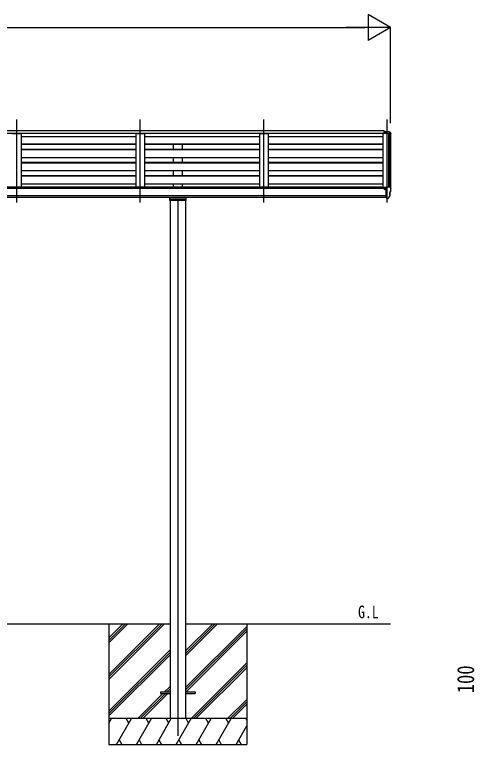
# Model space of a CAD drawing. Units: millimetres, scale not verified. Extents: x -12615 to 12615, y -8910 to 8910.
# Drawn here: x 2030 to 4696, y -4469 to -232 of the extents above; entities that cross this region are included whole.
import ezdxf
from ezdxf.enums import TextEntityAlignment as Align

# ---------------------------------------------------------------- set-up
doc = ezdxf.new("R2010")
doc.units = ezdxf.units.MM
doc.header["$LTSCALE"] = 30
for name, color, linetype in [('0-2_USER1', 3, 'Continuous'), ('0-3_YKK_12', 2, 'Continuous'), ('0-4_YKK_13', 4, 'Continuous'), ('0-5_YKK_A1', 4, 'Continuous'), ('0-6_YKK_D', 6, 'Continuous')]:
    doc.layers.add(name, color=color, linetype=linetype)
doc.styles.add('ＭＳ ゴシック', font='')
doc.styles.get('ＭＳ ゴシック').set_extended_font_data('MS Gothic')

msp = doc.modelspace()

# ---------------------------------------------------------------- linework, layer by layer
at = {"layer": '0-3_YKK_12'}
for p, q in [((2042.17, -1323.14), (2042.17, -841.56)), ((2758.17, -1323.14), (2758.17, -841.56)), ((3474.17, -1323.14), (3474.17, -841.56)), ((4190.17, -1323.14), (4190.17, -841.56)), ((2976.17, -1300.83), (2976.17, -4418.89))]:
    msp.add_line(p, q, dxfattribs=at)
at = {"layer": '0-4_YKK_13'}
for p, q in [((4172.17, -907.28), (4172.17, -921.73)), ((4173.17, -907.28), (4173.17, -921.73)), ((4183.67, -913.65), (4173.67, -913.74)), ((4173.67, -918.83), (4173.67, -913.74)), ((4173.67, -918.83), (4183.67, -918.83)), ((4202.17, -913.65), (4183.67, -913.65)), ((4183.67, -921.73), (4183.67, -918.83)), ((4190.17, -921.73), (4190.17, -913.65)), ((4202.17, -913.65), (4204.5, -913.79)), ((4205.26, -914.22), (4209.32, -920.03)), ((4212.17, -923.02), (4212.17, -923.65)), ((4173.67, -1237.08), (4173.67, -1241.41)), ((4188.67, -1235.92), (4174.67, -1235.97)), ((4178.17, -1235.96), (4178.17, -1234.06)), ((4178.67, -1246.15), (4178.37, -1246.15)), ((4179.19, -1246.15), (4178.67, -1246.15)), ((4178.99, -1233.64), (4188.67, -1232.92)), ((4183.67, -1240.96), (4190.17, -1240.57)), ((4188.67, -1232.15), (4190.17, -1232.15)), ((4188.67, -1232.15), (4188.67, -1238.32)), ((4190.17, -1299.73), (4190.17, -1231.23)), ((4204.17, -1265.48), (4204.17, -1277.04)), ((4210.68, -1258.56), (4204.46, -1264.77)), ((4205.26, -1231.8), (4209.32, -1237.6)), ((4207.94, -1281.04), (4207.94, -1261.29)), ((4212.17, -1240.6), (4212.17, -1241.23)), ((2932.67, -1302.1), (3019.67, -1302.1)), ((4183.67, -1296.53), (4189.17, -1296.53)), ((4189.67, -1297.53), (4189.17, -1296.53)), ((4190.17, -1297.53), (4189.67, -1297.53)), ((4191.67, -1299.64), (4190.17, -1299.73)), ((4191.67, -1299.64), (4195.37, -1299.41)), ((4197.79, -1297.92), (4207.53, -1282.54)), ((2876.17, -4164.39), (2876.17, -4173.39)), ((2876.17, -4164.39), (2930.97, -4164.39)), ((2876.17, -4173.39), (2930.97, -4173.39)), ((3021.37, -4164.39), (3076.17, -4164.39)), ((3021.37, -4173.39), (3076.17, -4173.39)), ((3076.17, -4164.39), (3076.17, -4173.39))]:
    msp.add_line(p, q, dxfattribs=at)
for points in [[(4173.17, -907.28), (4170.67, -907.28), (4170.67, -921.73)], [(4173.67, -1244.53), (4173.67, -1246.15), (4173.19, -1246.15)], [(4178.37, -1244.96), (4178.37, -1246.15), (4173.67, -1246.15)], [(4178.99, -1233.64), (4178.82, -1233.66), (4178.67, -1233.69), (4178.52, -1233.74), (4178.4, -1233.79), (4178.3, -1233.85), (4178.23, -1233.92), (4178.18, -1233.99), (4178.17, -1234.06)], [(4183.67, -1296.53), (4183.67, -1238.32), (4188.67, -1238.32)], [(4190.17, -1231.23), (4202.17, -1231.23), (4204.5, -1231.37)], [(3022.67, -1294.43), (3022.67, -1311.36), (2929.67, -1311.36), (2929.67, -1294.42)], [(4190.17, -1285.84), (4187, -1285.43), (4183.67, -1285)]]:
    msp.add_lwpolyline(points, dxfattribs=at)
for centre, radius, start, end in [((4204.44, -914.79), 1, 35, 86.5), ((4209.17, -923.02), 3, 0, 87), ((4010.17, -923.65), 202, 351.91451, 0), ((4176.17, -1246.15), 2.5, 28.35764, 180), ((4176.17, -1246.15), 2.5, 0, 28.35764), ((4205.17, -1265.48), 1, 135, 180), ((4204.44, -1232.37), 1, 35, 86.5), ((4209.17, -1240.6), 3, 0, 87), ((4208.55, -1256.43), 3, 315, 355.39685), ((4019.67, -1241.23), 192.49, 355.39685, 359.9992), ((4195.19, -1296.42), 3, 273.5, 330), ((4205.17, -1277.04), 1, 180, 266.70942), ((4204.94, -1281.04), 3, 330, 86.70942)]:
    msp.add_arc(centre, radius, start, end, dxfattribs=at)
msp.add_ellipse((4174.67, -1237.08), major_axis=(0.02, 1.1), ratio=0.906239, start_param=0.0206394, end_param=1.5914357, dxfattribs=at)
at = {"layer": '0-5_YKK_A1'}
for p, q in [((4170.67, -921.73), (-1518.33, -921.73)), ((2017.17, -921.73), (2067.17, -921.73)), ((2067.17, -921.73), (2067.17, -1234.7)), ((2733.17, -921.73), (2733.17, -1234.7)), ((2733.17, -921.73), (2783.17, -921.73)), ((2783.17, -921.73), (2783.17, -1234.7)), ((3449.17, -921.73), (3449.17, -1234.7)), ((3449.17, -921.73), (3499.17, -921.73)), ((3499.17, -921.73), (3499.17, -1234.7)), ((4165.17, -921.73), (4165.17, -1236.36)), ((4201.09, -921.93), (4200.47, -923.55)), ((4201.17, -921.82), (4201.17, -1231.23)), ((4209.22, -922.15), (4201.39, -921.74)), ((4210.16, -923.03), (4210.17, -1237.77)), ((2067.17, -939.01), (2733.17, -939.01)), ((2783.17, -939.01), (3449.17, -939.01)), ((3499.17, -939.01), (4165.17, -939.01)), ((2067.17, -982.54), (2733.17, -982.54)), ((2067.17, -983.62), (2733.17, -983.62)), ((2067.17, -984.91), (2733.17, -984.91)), ((2067.17, -1013.31), (2733.17, -1013.31)), ((2067.17, -1016.34), (2733.17, -1016.34)), ((2783.17, -982.54), (3449.17, -982.54)), ((2783.17, -983.62), (3449.17, -983.62)), ((2783.17, -984.91), (3449.17, -984.91)), ((2783.17, -1013.31), (3449.17, -1013.31)), ((2783.17, -1016.34), (3449.17, -1016.34)), ((2948.67, -984.91), (2948.67, -1013.31)), ((3003.67, -1013.31), (3003.67, -984.91)), ((3499.17, -982.54), (4165.17, -982.54)), ((3499.17, -983.62), (4165.17, -983.62)), ((3499.17, -984.91), (4165.17, -984.91)), ((3499.17, -1013.31), (4165.17, -1013.31)), ((3499.17, -1016.34), (4165.17, -1016.34)), ((2067.17, -1061), (2733.17, -1061)), ((2067.17, -1089.74), (2733.17, -1089.74)), ((2067.17, -1092.78), (2733.17, -1092.78)), ((2783.17, -1061), (3449.17, -1061)), ((2783.17, -1089.74), (3449.17, -1089.74)), ((2783.17, -1092.78), (3449.17, -1092.78)), ((2948.67, -1061), (2948.67, -1089.74)), ((3003.67, -1089.74), (3003.67, -1061)), ((3499.17, -1061), (4165.17, -1061)), ((3499.17, -1089.74), (4165.17, -1089.74)), ((3499.17, -1092.78), (4165.17, -1092.78)), ((2067.17, -1137.44), (2733.17, -1137.44)), ((2783.17, -1137.44), (3449.17, -1137.44)), ((2948.67, -1137.44), (2948.67, -1166.18)), ((3003.67, -1166.18), (3003.67, -1137.44)), ((3499.17, -1137.44), (4165.17, -1137.44)), ((2067.17, -1166.18), (2733.17, -1166.18)), ((2067.17, -1169.22), (2733.17, -1169.22)), ((2783.17, -1166.18), (3449.17, -1166.18)), ((2783.17, -1169.22), (3449.17, -1169.22)), ((3499.17, -1166.18), (4165.17, -1166.18)), ((3499.17, -1169.22), (4165.17, -1169.22)), ((2067.17, -1213.87), (2733.17, -1213.87)), ((2783.17, -1213.87), (3449.17, -1213.87)), ((2948.67, -1213.87), (2948.67, -1234.7)), ((3003.67, -1234.7), (3003.67, -1213.87)), ((3499.17, -1213.87), (4165.17, -1213.87)), ((4183.67, -1241.41), (-1531.33, -1241.41)), ((4160.17, -1234.7), (-1507.83, -1234.7)), ((4160.17, -1241.41), (4160.17, -1234.7)), ((4188.67, -1236.36), (4165.17, -1236.36)), ((-1531.33, -1282.63), (4183.67, -1282.63)), ((4183.67, -1294.49), (-1531.33, -1294.41)), ((2930.97, -1294.41), (2930.97, -1294.42)), ((2930.97, -1311.36), (2930.97, -4318.89)), ((2931.01, -1294.42), (2931.01, -1294.43)), ((3021.37, -1294.41), (3021.37, -1294.43)), ((3021.37, -1311.36), (3021.37, -4318.89)), ((3021.41, -1294.43), (3021.41, -1294.43)), ((-278.63, -3768.89), (2930.97, -3768.89)), ((2576.17, -3768.89), (2576.17, -4468.89)), ((2576.17, -4063.07), (2870.35, -3768.89)), ((2576.17, -4077.21), (2884.49, -3768.89)), ((2576.17, -4091.36), (2898.63, -3768.89)), ((2576.17, -3879.22), (2686.5, -3768.89)), ((2576.17, -3865.08), (2672.36, -3768.89)), ((2576.17, -3850.94), (2658.21, -3768.89)), ((3021.37, -3768.89), (4210.17, -3768.89)), ((3021.37, -3954.52), (3207, -3768.89)), ((3021.37, -3940.38), (3192.86, -3768.89)), ((3021.37, -3926.24), (3178.71, -3768.89)), ((3376.17, -3768.89), (3376.17, -4468.89)), ((3021.37, -4138.37), (3376.17, -3783.57)), ((3021.37, -4152.51), (3376.17, -3797.72)), ((3023.63, -4164.39), (3376.17, -3811.86)), ((2576.17, -4275.2), (2930.97, -3920.4)), ((2576.17, -4289.34), (2930.97, -3934.55)), ((2576.17, -4303.49), (2930.97, -3948.69)), ((3052.98, -4318.89), (3376.17, -3995.7)), ((3067.12, -4318.89), (3376.17, -4009.85)), ((3081.26, -4318.89), (3376.17, -4023.99)), ((2899.11, -4164.39), (2930.97, -4132.54)), ((2913.25, -4164.39), (2930.97, -4146.68)), ((2744.61, -4318.89), (2890.11, -4173.39)), ((2758.75, -4318.89), (2904.25, -4173.39)), ((2772.89, -4318.89), (2918.39, -4173.39)), ((2927.39, -4164.39), (2930.97, -4160.82)), ((3265.11, -4318.89), (3376.17, -4207.84)), ((3279.25, -4318.89), (3376.17, -4221.98)), ((3293.39, -4318.89), (3376.17, -4236.12)), ((3376.17, -4318.89), (2576.17, -4318.89)), ((2576.17, -4346.4), (2592.05, -4318.89)), ((2620.91, -4468.89), (2707.52, -4318.89)), ((2692.52, -4344.87), (2677.52, -4318.89)), ((2736.38, -4468.89), (2822.99, -4318.89)), ((2807.98, -4344.88), (2792.98, -4318.89)), ((2851.85, -4468.89), (2938.46, -4318.89)), ((2923.46, -4344.88), (2908.45, -4318.89)), ((2967.32, -4468.89), (3053.93, -4318.89)), ((3038.93, -4344.88), (3023.92, -4318.89)), ((3082.79, -4468.89), (3169.4, -4318.89)), ((3154.4, -4344.87), (3139.4, -4318.89)), ((3198.26, -4468.89), (3284.87, -4318.89)), ((3254.87, -4318.89), (3269.87, -4344.87)), ((3370.34, -4318.89), (3376.17, -4328.99)), ((3313.73, -4468.89), (3376.17, -4360.76)), ((2635.91, -4442.91), (2650.91, -4468.89)), ((2751.38, -4442.91), (2766.38, -4468.89)), ((2866.85, -4442.91), (2881.85, -4468.89)), ((2982.32, -4442.91), (2997.32, -4468.89)), ((3097.79, -4442.91), (3112.79, -4468.89)), ((3213.26, -4442.91), (3228.26, -4468.89)), ((3328.73, -4442.91), (3343.73, -4468.89)), ((2576.17, -4468.89), (3376.17, -4468.89))]:
    msp.add_line(p, q, dxfattribs=at)
for points in [[(4170.67, -907.28), (-1518.33, -907.28), (-1518.33, -921.73)], [(4200.47, -1231.23), (4200.47, -921.73), (4165.17, -921.73)]]:
    msp.add_lwpolyline(points, dxfattribs=at)
msp.add_circle((4176.2, -1246.15), 3, dxfattribs=at)
for centre, radius, start, end in [((4201.37, -922.04), 0.3, 86.98858, 159), ((4209.17, -923.15), 1, 6.67014, 87)]:
    msp.add_arc(centre, radius, start, end, dxfattribs=at)
at = {"layer": '0-6_YKK_D'}
for p, q in [((4210.17, -307.28), (4080.26, -232.28)), ((4080.26, -232.28), (4080.26, -382.28)), ((-1407.83, -307.28), (4060.17, -307.28)), ((4210.17, -307.28), (3950.36, -307.28)), ((4210.17, -307.28), (4080.26, -382.28)), ((4210.17, -863.46), (4210.17, -306.28))]:
    msp.add_line(p, q, dxfattribs=at)

# ---------------------------------------------------------------- texts
at = {"layer": '0-2_USER1', "style": 'ＭＳ ゴシック', "width": 0.8}
msp.add_text('G.L', height=73.31, dxfattribs=at).set_placement((4021.3, -3758.29), align=Align.BOTTOM_LEFT)
at = {"layer": '0-6_YKK_D', "style": 'ＭＳ ゴシック', "width": 0.8}
msp.add_text('100', height=98.97, rotation=90, dxfattribs=at).set_placement((4724.06, -4171.88), align=Align.BOTTOM_LEFT)

doc.saveas('drawing.dxf')
